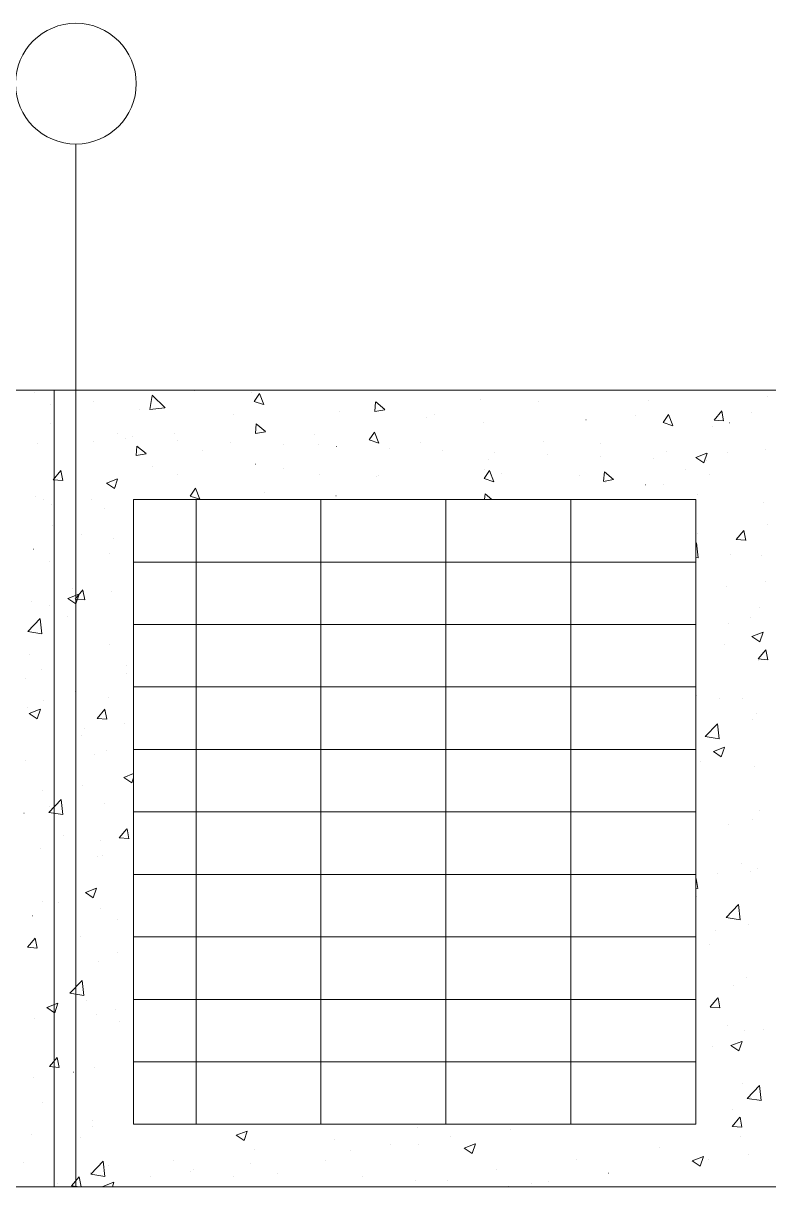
# Model space of a CAD drawing. Header units: centimetres. Extents: x -16179 to 12840, y -10704 to 3856.
# Drawn here: x 7005.9 to 7244.5, y -10021 to -9648.6 of the extents above; entities that cross this region are included whole.
import ezdxf

# ---------------------------------------------------------------- set-up
doc = ezdxf.new("R2010")
doc.units = ezdxf.units.CM
doc.header["$MEASUREMENT"] = 0
doc.layers.add('A-ELEV-MBE1_Num_Penna__14_Num_Penna__11_Num_Penna__9_Num_Penna__9_Num_Penna__9_Num_Penna__9_Num_Penna__9_Num_Penna__9_Num_Penna__10_Num_Penna__11', color=7, linetype='Continuous', lineweight=18, true_color=0xd19cc7)
for name, color, linetype, lineweight in [('A-ELEV-PATT_Num_Penna__8_Num_Penna__8_Num_Penna__8_Num_Penna__8_Num_Penna__8_Num_Penna__8_Num_Penna__8_Num_Penna__8_Num_Penna__8_Num_Penna__8', 8, 'Continuous', 18), ('A-SECT-PATT_Num_Penna__8_Num_Penna__8_Num_Penna__8_Num_Penna__8_Num_Penna__8_Num_Penna__8_Num_Penna__8_Num_Penna__8_Num_Penna__8_Num_Penna__8', 8, 'Continuous', 18), ('AA - linee quote_Num_Penna__3_Num_Penna__3_Num_Penna__3_Num_Penna__3_Num_Penna__3_Num_Penna__3_Num_Penna__3_Num_Penna__3_Num_Penna__3_Num_Penna__3', 3, 'Continuous', 18), ('AA - pareti sezionate_Num_Penna__7_Num_Penna__7_Num_Penna__7_Num_Penna__7_Num_Penna__7_Num_Penna__7_Num_Penna__7_Num_Penna__7_Num_Penna__7_Num_Penna__7', 7, 'Continuous', 18), ('AA pareti non sezionate_Num_Penna__2_Num_Penna__2_Num_Penna__2_Num_Penna__2_Num_Penna__2_Num_Penna__2_Num_Penna__2_Num_Penna__2_Num_Penna__2_Num_Penna__2', 2, 'Continuous', 18)]:
    doc.layers.add(name, color=color, linetype=linetype, lineweight=lineweight)

msp = doc.modelspace()

# ---------------------------------------------------------------- linework, layer by layer
at = {"layer": 'A-ELEV-MBE1_Num_Penna__14_Num_Penna__11_Num_Penna__9_Num_Penna__9_Num_Penna__9_Num_Penna__9_Num_Penna__9_Num_Penna__9_Num_Penna__10_Num_Penna__11', "color": 9, "linetype": 'Continuous', "lineweight": 18, "true_color": 0xd19cc7}
for p, q in [((7041.18, -9801.04), (7061.18, -9801.04)), ((7041.18, -9821.04), (7041.18, -9801.04)), ((7061.18, -9801.04), (7101.18, -9801.04)), ((7061.18, -9821.04), (7061.18, -9801.04)), ((7061.18, -9801.04), (7061.18, -9821.04)), ((7101.18, -9801.04), (7141.18, -9801.04)), ((7101.18, -9821.04), (7101.18, -9801.04)), ((7101.18, -9801.04), (7101.18, -9821.04)), ((7141.18, -9801.04), (7181.18, -9801.04)), ((7141.18, -9821.04), (7141.18, -9801.04)), ((7141.18, -9801.04), (7141.18, -9821.04)), ((7181.18, -9801.04), (7221.18, -9801.04)), ((7181.18, -9821.04), (7181.18, -9801.04)), ((7181.18, -9801.04), (7181.18, -9821.04)), ((7221.18, -9801.04), (7221.18, -9821.04)), ((7061.18, -9821.04), (7041.18, -9821.04)), ((7041.18, -9821.04), (7061.18, -9821.04)), ((7041.18, -9841.04), (7041.18, -9821.04)), ((7101.18, -9821.04), (7061.18, -9821.04)), ((7061.18, -9821.04), (7101.18, -9821.04)), ((7061.18, -9841.04), (7061.18, -9821.04)), ((7061.18, -9821.04), (7061.18, -9841.04)), ((7141.18, -9821.04), (7101.18, -9821.04)), ((7101.18, -9821.04), (7141.18, -9821.04)), ((7101.18, -9841.04), (7101.18, -9821.04)), ((7101.18, -9821.04), (7101.18, -9841.04)), ((7181.18, -9821.04), (7141.18, -9821.04)), ((7141.18, -9821.04), (7181.18, -9821.04)), ((7141.18, -9841.04), (7141.18, -9821.04)), ((7141.18, -9821.04), (7141.18, -9841.04)), ((7221.18, -9821.04), (7181.18, -9821.04)), ((7181.18, -9821.04), (7221.18, -9821.04)), ((7181.18, -9841.04), (7181.18, -9821.04)), ((7181.18, -9821.04), (7181.18, -9841.04)), ((7221.18, -9821.04), (7221.18, -9841.04)), ((7061.18, -9841.04), (7041.18, -9841.04)), ((7041.18, -9841.04), (7061.18, -9841.04)), ((7041.18, -9861.04), (7041.18, -9841.04)), ((7101.18, -9841.04), (7061.18, -9841.04)), ((7061.18, -9841.04), (7101.18, -9841.04)), ((7061.18, -9861.04), (7061.18, -9841.04)), ((7061.18, -9841.04), (7061.18, -9861.04)), ((7141.18, -9841.04), (7101.18, -9841.04)), ((7101.18, -9841.04), (7141.18, -9841.04)), ((7101.18, -9861.04), (7101.18, -9841.04)), ((7101.18, -9841.04), (7101.18, -9861.04)), ((7181.18, -9841.04), (7141.18, -9841.04)), ((7141.18, -9841.04), (7181.18, -9841.04)), ((7141.18, -9861.04), (7141.18, -9841.04)), ((7141.18, -9841.04), (7141.18, -9861.04)), ((7221.18, -9841.04), (7181.18, -9841.04)), ((7181.18, -9841.04), (7221.18, -9841.04)), ((7181.18, -9861.04), (7181.18, -9841.04)), ((7181.18, -9841.04), (7181.18, -9861.04)), ((7221.18, -9841.04), (7221.18, -9861.04)), ((7061.18, -9861.04), (7041.18, -9861.04)), ((7041.18, -9861.04), (7061.18, -9861.04)), ((7041.18, -9881.04), (7041.18, -9861.04)), ((7101.18, -9861.04), (7061.18, -9861.04)), ((7061.18, -9861.04), (7101.18, -9861.04)), ((7061.18, -9881.04), (7061.18, -9861.04)), ((7061.18, -9861.04), (7061.18, -9881.04)), ((7141.18, -9861.04), (7101.18, -9861.04)), ((7101.18, -9861.04), (7141.18, -9861.04)), ((7101.18, -9881.04), (7101.18, -9861.04)), ((7101.18, -9861.04), (7101.18, -9881.04)), ((7181.18, -9861.04), (7141.18, -9861.04)), ((7141.18, -9861.04), (7181.18, -9861.04)), ((7141.18, -9881.04), (7141.18, -9861.04)), ((7141.18, -9861.04), (7141.18, -9881.04)), ((7221.18, -9861.04), (7181.18, -9861.04)), ((7181.18, -9861.04), (7221.18, -9861.04)), ((7181.18, -9881.04), (7181.18, -9861.04)), ((7181.18, -9861.04), (7181.18, -9881.04)), ((7221.18, -9861.04), (7221.18, -9881.04)), ((7061.18, -9881.04), (7041.18, -9881.04)), ((7041.18, -9881.04), (7061.18, -9881.04)), ((7041.18, -9901.04), (7041.18, -9881.04)), ((7101.18, -9881.04), (7061.18, -9881.04)), ((7061.18, -9881.04), (7101.18, -9881.04)), ((7061.18, -9901.04), (7061.18, -9881.04)), ((7061.18, -9881.04), (7061.18, -9901.04)), ((7141.18, -9881.04), (7101.18, -9881.04)), ((7101.18, -9881.04), (7141.18, -9881.04)), ((7101.18, -9901.04), (7101.18, -9881.04)), ((7101.18, -9881.04), (7101.18, -9901.04)), ((7181.18, -9881.04), (7141.18, -9881.04)), ((7141.18, -9881.04), (7181.18, -9881.04)), ((7141.18, -9901.04), (7141.18, -9881.04)), ((7141.18, -9881.04), (7141.18, -9901.04)), ((7221.18, -9881.04), (7181.18, -9881.04)), ((7181.18, -9881.04), (7221.18, -9881.04)), ((7181.18, -9901.04), (7181.18, -9881.04)), ((7181.18, -9881.04), (7181.18, -9901.04)), ((7221.18, -9881.04), (7221.18, -9901.04)), ((7061.18, -9901.04), (7041.18, -9901.04)), ((7041.18, -9901.04), (7061.18, -9901.04)), ((7041.18, -9921.04), (7041.18, -9901.04)), ((7101.18, -9901.04), (7061.18, -9901.04)), ((7061.18, -9901.04), (7101.18, -9901.04)), ((7061.18, -9921.04), (7061.18, -9901.04)), ((7061.18, -9901.04), (7061.18, -9921.04)), ((7141.18, -9901.04), (7101.18, -9901.04)), ((7101.18, -9901.04), (7141.18, -9901.04)), ((7101.18, -9921.04), (7101.18, -9901.04)), ((7101.18, -9901.04), (7101.18, -9921.04)), ((7181.18, -9901.04), (7141.18, -9901.04)), ((7141.18, -9901.04), (7181.18, -9901.04)), ((7141.18, -9921.04), (7141.18, -9901.04)), ((7141.18, -9901.04), (7141.18, -9921.04)), ((7221.18, -9901.04), (7181.18, -9901.04)), ((7181.18, -9901.04), (7221.18, -9901.04)), ((7181.18, -9921.04), (7181.18, -9901.04)), ((7181.18, -9901.04), (7181.18, -9921.04)), ((7221.18, -9901.04), (7221.18, -9921.04)), ((7061.18, -9921.04), (7041.18, -9921.04)), ((7041.18, -9921.04), (7061.18, -9921.04)), ((7041.18, -9941.04), (7041.18, -9921.04)), ((7101.18, -9921.04), (7061.18, -9921.04)), ((7061.18, -9921.04), (7101.18, -9921.04)), ((7061.18, -9941.04), (7061.18, -9921.04)), ((7061.18, -9921.04), (7061.18, -9941.04)), ((7141.18, -9921.04), (7101.18, -9921.04)), ((7101.18, -9921.04), (7141.18, -9921.04)), ((7101.18, -9941.04), (7101.18, -9921.04)), ((7101.18, -9921.04), (7101.18, -9941.04)), ((7181.18, -9921.04), (7141.18, -9921.04)), ((7141.18, -9921.04), (7181.18, -9921.04)), ((7141.18, -9941.04), (7141.18, -9921.04)), ((7141.18, -9921.04), (7141.18, -9941.04)), ((7221.18, -9921.04), (7181.18, -9921.04)), ((7181.18, -9921.04), (7221.18, -9921.04)), ((7181.18, -9941.04), (7181.18, -9921.04)), ((7181.18, -9921.04), (7181.18, -9941.04)), ((7221.18, -9921.04), (7221.18, -9941.04)), ((7061.18, -9941.04), (7041.18, -9941.04)), ((7041.18, -9941.04), (7061.18, -9941.04)), ((7041.18, -9961.04), (7041.18, -9941.04)), ((7101.18, -9941.04), (7061.18, -9941.04)), ((7061.18, -9941.04), (7101.18, -9941.04)), ((7061.18, -9961.04), (7061.18, -9941.04)), ((7061.18, -9941.04), (7061.18, -9961.04)), ((7141.18, -9941.04), (7101.18, -9941.04)), ((7101.18, -9941.04), (7141.18, -9941.04)), ((7101.18, -9961.04), (7101.18, -9941.04)), ((7101.18, -9941.04), (7101.18, -9961.04)), ((7181.18, -9941.04), (7141.18, -9941.04)), ((7141.18, -9941.04), (7181.18, -9941.04)), ((7141.18, -9961.04), (7141.18, -9941.04)), ((7141.18, -9941.04), (7141.18, -9961.04)), ((7221.18, -9941.04), (7181.18, -9941.04)), ((7181.18, -9941.04), (7221.18, -9941.04)), ((7181.18, -9961.04), (7181.18, -9941.04)), ((7181.18, -9941.04), (7181.18, -9961.04)), ((7221.18, -9941.04), (7221.18, -9961.04)), ((7061.18, -9961.04), (7041.18, -9961.04)), ((7041.18, -9961.04), (7061.18, -9961.04)), ((7041.18, -9981.04), (7041.18, -9961.04)), ((7101.18, -9961.04), (7061.18, -9961.04)), ((7061.18, -9961.04), (7101.18, -9961.04)), ((7061.18, -9981.04), (7061.18, -9961.04)), ((7061.18, -9961.04), (7061.18, -9981.04)), ((7141.18, -9961.04), (7101.18, -9961.04)), ((7101.18, -9961.04), (7141.18, -9961.04)), ((7101.18, -9981.04), (7101.18, -9961.04)), ((7101.18, -9961.04), (7101.18, -9981.04)), ((7181.18, -9961.04), (7141.18, -9961.04)), ((7141.18, -9961.04), (7181.18, -9961.04)), ((7141.18, -9981.04), (7141.18, -9961.04)), ((7141.18, -9961.04), (7141.18, -9981.04)), ((7221.18, -9961.04), (7181.18, -9961.04)), ((7181.18, -9961.04), (7221.18, -9961.04)), ((7181.18, -9981.04), (7181.18, -9961.04)), ((7181.18, -9961.04), (7181.18, -9981.04)), ((7221.18, -9961.04), (7221.18, -9981.04)), ((7061.18, -9981.04), (7041.18, -9981.04)), ((7041.18, -9981.04), (7061.18, -9981.04)), ((7041.18, -10001.04), (7041.18, -9981.04)), ((7101.18, -9981.04), (7061.18, -9981.04)), ((7061.18, -9981.04), (7101.18, -9981.04)), ((7061.18, -10001.04), (7061.18, -9981.04)), ((7061.18, -9981.04), (7061.18, -10001.04)), ((7141.18, -9981.04), (7101.18, -9981.04)), ((7101.18, -9981.04), (7141.18, -9981.04)), ((7101.18, -10001.04), (7101.18, -9981.04)), ((7101.18, -9981.04), (7101.18, -10001.04)), ((7181.18, -9981.04), (7141.18, -9981.04)), ((7141.18, -9981.04), (7181.18, -9981.04)), ((7141.18, -10001.04), (7141.18, -9981.04)), ((7141.18, -9981.04), (7141.18, -10001.04)), ((7221.18, -9981.04), (7181.18, -9981.04)), ((7181.18, -9981.04), (7221.18, -9981.04)), ((7181.18, -10001.04), (7181.18, -9981.04)), ((7181.18, -9981.04), (7181.18, -10001.04)), ((7221.18, -9981.04), (7221.18, -10001.04)), ((7221.24, -9992.38), (7221.24, -9992.38)), ((7061.18, -10001.04), (7041.18, -10001.04)), ((7101.18, -10001.04), (7061.18, -10001.04)), ((7141.18, -10001.04), (7101.18, -10001.04)), ((7181.18, -10001.04), (7141.18, -10001.04)), ((7221.18, -10001.04), (7181.18, -10001.04))]:
    msp.add_line(p, q, dxfattribs=at)
at = {"layer": 'A-ELEV-PATT_Num_Penna__8_Num_Penna__8_Num_Penna__8_Num_Penna__8_Num_Penna__8_Num_Penna__8_Num_Penna__8_Num_Penna__8_Num_Penna__8_Num_Penna__8', "color": 8, "linetype": 'Continuous', "lineweight": 18}
for p, q in [((7009.5, -9766.71), (7009.51, -9766.71)), ((7011.06, -9766.16), (7011.06, -9766.16)), ((7047.13, -9767.69), (7046.43, -9772.21)), ((7047.14, -9767.68), (7051.27, -9771.64)), ((7060.6, -9766.23), (7060.61, -9766.23)), ((7078.97, -9766.88), (7078.97, -9766.88)), ((7081.46, -9767.08), (7079.76, -9769.61)), ((7081.48, -9767.07), (7082.84, -9770.63)), ((7244.2, -9768.07), (7244.21, -9768.07)), ((7014.45, -9770.67), (7014.46, -9770.67)), ((7028.39, -9769.76), (7028.4, -9769.76)), ((7043.1, -9772.1), (7043.11, -9772.1)), ((7046.43, -9772.2), (7051.25, -9771.64)), ((7079.76, -9769.61), (7082.83, -9770.64)), ((7118.42, -9772.89), (7121.6, -9772.3)), ((7118.69, -9769.82), (7118.43, -9772.85)), ((7118.7, -9769.81), (7121.62, -9772.26)), ((7152.35, -9769.01), (7152.36, -9769.01)), ((7170.72, -9769.66), (7170.72, -9769.66)), ((7206.17, -9769.23), (7206.17, -9769.23)), ((7073.09, -9773.72), (7073.09, -9773.72)), ((7107.14, -9772.75), (7107.14, -9772.75)), ((7134.85, -9774.88), (7134.86, -9774.88)), ((7137.42, -9773.87), (7137.42, -9773.87)), ((7186.02, -9775.53), (7186.03, -9775.53)), ((7201.74, -9774.02), (7201.75, -9774.02)), ((7212.43, -9773.84), (7210.72, -9776.37)), ((7212.44, -9773.83), (7213.81, -9777.39)), ((7227.02, -9775.61), (7229.47, -9772.7)), ((7227.03, -9775.62), (7230.06, -9775.89)), ((7230.1, -9775.9), (7229.52, -9772.71)), ((7238.93, -9773.06), (7238.94, -9773.06)), ((7014.53, -9776.67), (7014.54, -9776.67)), ((7036.1, -9779.82), (7036.1, -9779.82)), ((7054.21, -9779.87), (7054.22, -9779.87)), ((7080.2, -9779.94), (7083.39, -9779.35)), ((7080.48, -9776.86), (7080.22, -9779.9)), ((7080.49, -9776.86), (7083.41, -9779.31)), ((7080.64, -9779.59), (7080.65, -9779.59)), ((7118.3, -9779.44), (7116.6, -9781.97)), ((7118.31, -9779.43), (7119.68, -9782.99)), ((7153.24, -9776.34), (7153.25, -9776.34)), ((7210.72, -9776.37), (7213.79, -9777.4)), ((7226.6, -9777.66), (7226.61, -9777.66)), ((7231.91, -9776.54), (7231.92, -9776.54)), ((7010.44, -9783.07), (7010.44, -9783.07)), ((7028.22, -9782.53), (7028.23, -9782.53)), ((7038.46, -9781.61), (7038.47, -9781.61)), ((7040.94, -9780.85), (7040.94, -9780.85)), ((7055.37, -9782.23), (7055.38, -9782.23)), ((7072.28, -9782.84), (7072.29, -9782.84)), ((7089.19, -9783.46), (7089.2, -9783.46)), ((7099, -9780.24), (7099.01, -9780.24)), ((7100.32, -9783.46), (7100.32, -9783.46)), ((7116.6, -9781.97), (7119.67, -9783)), ((7133.1, -9782.64), (7133.1, -9782.64)), ((7172.39, -9782.37), (7172.39, -9782.37)), ((7190.75, -9783.02), (7190.76, -9783.02)), ((7041.99, -9786.99), (7045.18, -9786.4)), ((7042.27, -9783.91), (7042.01, -9786.95)), ((7042.28, -9783.91), (7045.2, -9786.36)), ((7063.14, -9785.47), (7063.14, -9785.47)), ((7106.1, -9784.08), (7106.11, -9784.08)), ((7123.02, -9784.7), (7123.02, -9784.7)), ((7139.93, -9785.31), (7139.93, -9785.31)), ((7156.84, -9785.93), (7156.84, -9785.93)), ((7173.75, -9786.55), (7173.75, -9786.55)), ((7190.66, -9787.17), (7190.66, -9787.17)), ((7211.85, -9785.63), (7211.85, -9785.63)), ((7221.2, -9787.59), (7224.76, -9786.22)), ((7223.74, -9789.31), (7224.77, -9786.24)), ((7231.48, -9785.84), (7231.48, -9785.84)), ((7243.58, -9784.98), (7243.59, -9784.98)), ((7047.39, -9790.58), (7047.39, -9790.58)), ((7080.17, -9789.76), (7080.18, -9789.76)), ((7154.89, -9788.25), (7154.89, -9788.25)), ((7207.57, -9787.79), (7207.58, -9787.79)), ((7221.21, -9787.6), (7223.74, -9789.31)), ((7224.48, -9788.4), (7224.49, -9788.4)), ((7015.45, -9794.7), (7017.89, -9791.78)), ((7015.45, -9794.7), (7018.49, -9794.97)), ((7018.53, -9794.98), (7017.94, -9791.8)), ((7032.5, -9795.84), (7036.06, -9794.47)), ((7035.05, -9797.56), (7036.08, -9794.49)), ((7055.31, -9793.12), (7055.32, -9793.12)), ((7089.33, -9791.18), (7089.33, -9791.18)), ((7100.68, -9792.96), (7100.68, -9792.96)), ((7119.04, -9793.6), (7119.04, -9793.6)), ((7119.64, -9793.27), (7119.64, -9793.27)), ((7155.14, -9791.8), (7153.43, -9794.33)), ((7153.43, -9794.33), (7156.5, -9795.36)), ((7153.65, -9791.33), (7153.66, -9791.33)), ((7155.15, -9791.79), (7156.52, -9795.35)), ((7158.92, -9792.75), (7158.92, -9792.75)), ((7183.97, -9793.42), (7183.97, -9793.42)), ((7191.65, -9795.23), (7194.83, -9794.64)), ((7191.93, -9792.15), (7191.66, -9795.19)), ((7191.94, -9792.15), (7194.85, -9794.6)), ((7217.98, -9791.48), (7217.99, -9791.48)), ((7225.57, -9793.1), (7225.57, -9793.1)), ((7032.52, -9795.85), (7035.04, -9797.56)), ((7035.48, -9796.73), (7035.48, -9796.73)), ((7061.01, -9797.4), (7059.3, -9799.93)), ((7061.02, -9797.39), (7062.39, -9800.95)), ((7192.43, -9795.74), (7192.43, -9795.74)), ((7205.02, -9796.34), (7205.03, -9796.34)), ((7210.79, -9796.38), (7210.79, -9796.38)), ((7009.82, -9799.98), (7009.82, -9799.98)), ((7012.36, -9800.98), (7012.36, -9800.98)), ((7027.57, -9800.89), (7027.58, -9800.89)), ((7059.31, -9799.94), (7062.37, -9800.97)), ((7083.17, -9798.83), (7083.18, -9798.83)), ((7105.99, -9799.87), (7106, -9799.87)), ((7153.72, -9799.2), (7153.56, -9801.04)), ((7153.72, -9799.2), (7155.92, -9801.04)), ((7221.69, -9799.4), (7221.69, -9799.4)), ((7242.96, -9801.89), (7242.97, -9801.89)), ((7014.86, -9802.56), (7014.86, -9802.56)), ((7031.76, -9803.77), (7031.76, -9803.77)), ((7015.35, -9809.45), (7015.36, -9809.45)), ((7244.29, -9808.91), (7244.29, -9808.91)), ((7024.53, -9812.13), (7024.53, -9812.13)), ((7221.59, -9811.79), (7221.59, -9811.79)), ((7234.07, -9813.83), (7236.52, -9810.91)), ((7237.15, -9814.11), (7236.56, -9810.92)), ((7009.2, -9816.89), (7009.21, -9816.89)), ((7034.86, -9813.64), (7034.87, -9813.64)), ((7221.18, -9815.12), (7221.38, -9814.91)), ((7221.95, -9819.75), (7221.38, -9814.93)), ((7234.08, -9813.83), (7237.11, -9814.1)), ((7033.45, -9818.39), (7033.45, -9818.39)), ((7221.18, -9819.63), (7221.95, -9819.75)), ((7232.3, -9818.62), (7232.3, -9818.62)), ((7242.35, -9818.8), (7242.35, -9818.8)), ((7014.21, -9820.92), (7014.22, -9820.92)), ((7243.64, -9827.27), (7243.65, -9827.27)), ((7020.14, -9832.67), (7023.7, -9831.31)), ((7021.65, -9829.6), (7021.66, -9829.6)), ((7022.49, -9832.91), (7024.94, -9829.99)), ((7022.69, -9834.39), (7023.72, -9831.32)), ((7025.58, -9833.19), (7024.99, -9830.01)), ((7034.24, -9830.55), (7034.25, -9830.55)), ((7230.92, -9828.95), (7230.93, -9828.95)), ((7008.58, -9833.8), (7008.59, -9833.8)), ((7014.3, -9835), (7014.31, -9835)), ((7020.16, -9832.69), (7022.68, -9834.39)), ((7022.5, -9832.92), (7025.54, -9833.18)), ((7241.73, -9835.71), (7241.73, -9835.71)), ((7007.3, -9843.3), (7011.25, -9839.17)), ((7011.82, -9844.01), (7011.26, -9839.19)), ((7020.09, -9838.43), (7020.09, -9838.43)), ((7238.6, -9838.76), (7238.6, -9838.76)), ((7231.76, -9840.86), (7231.77, -9840.86)), ((7007.31, -9843.31), (7011.82, -9844.01)), ((7239.16, -9844.88), (7242.72, -9843.51)), ((7239.17, -9844.89), (7241.7, -9846.6)), ((7241.71, -9846.6), (7242.74, -9843.53)), ((7033.63, -9847.46), (7033.63, -9847.46)), ((7230.28, -9847.31), (7230.28, -9847.31)), ((7241.12, -9852.04), (7243.57, -9849.12)), ((7244.2, -9852.32), (7243.61, -9849.13)), ((7007.97, -9850.71), (7007.97, -9850.71)), ((7038.8, -9854.24), (7038.81, -9854.24)), ((7241.11, -9852.62), (7241.12, -9852.62)), ((7241.12, -9852.04), (7244.16, -9852.31)), ((7011.76, -9855.55), (7011.76, -9855.55)), ((7038.88, -9856.7), (7038.88, -9856.7)), ((7006.72, -9858.46), (7006.73, -9858.46)), ((7012.21, -9865.31), (7012.21, -9865.31)), ((7022.47, -9862.38), (7022.48, -9862.38)), ((7033.01, -9864.37), (7033.01, -9864.37)), ((7221.54, -9863.73), (7221.54, -9863.73)), ((7228.7, -9864.72), (7228.71, -9864.72)), ((7236.15, -9864.81), (7236.16, -9864.81)), ((7007.35, -9867.63), (7007.35, -9867.63)), ((7007.78, -9869.51), (7011.34, -9868.15)), ((7010.33, -9871.23), (7011.36, -9868.16)), ((7029.54, -9871.12), (7031.99, -9868.2)), ((7032.63, -9871.4), (7032.04, -9868.22)), ((7007.8, -9869.53), (7010.32, -9871.23)), ((7029.55, -9871.13), (7032.59, -9871.39)), ((7038.16, -9872.6), (7038.16, -9872.6)), ((7224.16, -9876.93), (7228.12, -9872.81)), ((7228.68, -9877.64), (7228.12, -9872.82)), ((7239.42, -9871.54), (7239.42, -9871.54)), ((7240.49, -9869.53), (7240.5, -9869.53)), ((7024.38, -9876.46), (7024.38, -9876.46)), ((7025.44, -9874.28), (7025.45, -9874.28)), ((7224.17, -9876.95), (7228.69, -9877.65)), ((7226.8, -9881.72), (7230.36, -9880.35)), ((7229.35, -9883.44), (7230.38, -9880.37)), ((7028.77, -9882.52), (7028.78, -9882.52)), ((7032.39, -9881.28), (7032.4, -9881.28)), ((7226.81, -9881.73), (7229.34, -9883.44)), ((7006.73, -9884.54), (7006.74, -9884.54)), ((7222.79, -9884.85), (7222.79, -9884.85)), ((7239.88, -9886.45), (7239.88, -9886.45)), ((7038.11, -9889.97), (7041.18, -9888.79)), ((7038.12, -9889.98), (7040.64, -9891.68)), ((7040.65, -9891.68), (7041.18, -9890.1)), ((7012.08, -9894.31), (7012.08, -9894.31)), ((7024.79, -9892.64), (7024.8, -9892.64)), ((7014.03, -9901.19), (7017.99, -9897.07)), ((7018.55, -9901.9), (7017.99, -9897.08)), ((7031.77, -9898.2), (7031.78, -9898.2)), ((7006.11, -9901.45), (7006.12, -9901.45)), ((7014.04, -9901.21), (7018.56, -9901.91)), ((7014.16, -9899.33), (7014.16, -9899.33)), ((7241.51, -9900.66), (7241.51, -9900.66)), ((7036.59, -9909.33), (7039.04, -9906.41)), ((7039.68, -9909.61), (7039.09, -9906.43)), ((7231.61, -9905.19), (7231.62, -9905.19)), ((7239.26, -9903.36), (7239.26, -9903.36)), ((7018.88, -9908.48), (7018.88, -9908.48)), ((7030.67, -9910.14), (7030.67, -9910.14)), ((7036.6, -9909.34), (7039.64, -9909.6)), ((7011.43, -9912.67), (7011.44, -9912.67)), ((7029.59, -9915.3), (7029.59, -9915.3)), ((7031.16, -9915.11), (7031.16, -9915.11)), ((7235.82, -9917.65), (7235.83, -9917.65)), ((7228.14, -9920.7), (7228.15, -9920.7)), ((7238.64, -9920.27), (7238.65, -9920.27)), ((7240.86, -9919.02), (7240.87, -9919.02)), ((7221.18, -9922.41), (7221.23, -9922.35)), ((7221.86, -9925.55), (7221.27, -9922.37)), ((7025.75, -9926.8), (7029.3, -9925.44)), ((7025.76, -9926.82), (7028.28, -9928.52)), ((7028.29, -9928.52), (7029.32, -9925.45)), ((7221.18, -9925.49), (7221.82, -9925.54)), ((7221.39, -9928.06), (7221.39, -9928.06)), ((7012.06, -9929.64), (7012.06, -9929.64)), ((7017.31, -9930.18), (7017.31, -9930.18)), ((7030.54, -9932.02), (7030.54, -9932.02)), ((7230.9, -9934.83), (7234.85, -9930.7)), ((7235.42, -9935.54), (7234.85, -9930.71)), ((7008.77, -9934.3), (7008.78, -9934.3)), ((7035.89, -9935.45), (7035.9, -9935.45)), ((7230.9, -9934.84), (7235.42, -9935.54)), ((7227.5, -9939.06), (7227.5, -9939.06)), ((7238.02, -9937.18), (7238.03, -9937.18)), ((7007.2, -9944.36), (7009.65, -9941.44)), ((7010.29, -9944.64), (7009.7, -9941.45)), ((7024.23, -9940.79), (7024.24, -9940.79)), ((7225.72, -9943.47), (7225.72, -9943.47)), ((7007.21, -9944.36), (7010.25, -9944.63)), ((7036.02, -9945.99), (7036.03, -9945.99)), ((7029.92, -9948.93), (7029.92, -9948.93)), ((7237.41, -9954.09), (7237.41, -9954.09)), ((7020.77, -9959.09), (7024.72, -9954.96)), ((7025.29, -9959.8), (7024.73, -9954.97)), ((7233.37, -9956.56), (7233.38, -9956.56)), ((7013.39, -9963.64), (7016.94, -9962.28)), ((7015.93, -9965.36), (7016.96, -9962.29)), ((7020.78, -9959.1), (7025.29, -9959.8)), ((7026, -9961.41), (7026, -9961.41)), ((7225.83, -9963.48), (7228.27, -9960.56)), ((7228.91, -9963.77), (7228.32, -9960.58)), ((7013.4, -9963.65), (7015.92, -9965.36)), ((7014.01, -9963.65), (7014.01, -9963.65)), ((7022.66, -9966.03), (7022.67, -9966.03)), ((7029.3, -9965.84), (7029.31, -9965.84)), ((7035.38, -9964.35), (7035.38, -9964.35)), ((7225.83, -9963.49), (7228.87, -9963.75)), ((7009.59, -9967.09), (7009.6, -9967.09)), ((7036.71, -9968.23), (7036.71, -9968.23)), ((7231.46, -9969.52), (7231.47, -9969.52)), ((7236.79, -9971), (7236.79, -9971)), ((7242.94, -9970.57), (7242.95, -9970.57)), ((7226.54, -9976.25), (7226.54, -9976.25)), ((7232.4, -9975.85), (7235.96, -9974.48)), ((7232.42, -9975.86), (7234.94, -9977.56)), ((7234.95, -9977.56), (7235.98, -9974.49)), ((7014.25, -9982.57), (7016.7, -9979.65)), ((7017.34, -9982.85), (7016.75, -9979.66)), ((7014.26, -9982.57), (7017.3, -9982.84)), ((7022.01, -9984.39), (7022.02, -9984.39)), ((7028.68, -9982.75), (7028.69, -9982.75)), ((7009.3, -9986.06), (7009.3, -9986.06)), ((7015.89, -9987.23), (7015.9, -9987.23)), ((7236.17, -9987.91), (7236.17, -9987.91)), ((7237.63, -9992.72), (7241.59, -9988.6)), ((7242.15, -9993.43), (7241.59, -9988.61)), ((7011.91, -9993.96), (7011.91, -9993.96)), ((7237.64, -9992.73), (7242.16, -9993.44)), ((7238.73, -9992.41), (7238.73, -9992.41)), ((7232.84, -9996.4), (7232.84, -9996.4)), ((7232.87, -10001.69), (7235.32, -9998.78)), ((7235.96, -10001.98), (7235.37, -9998.79)), ((7027.89, -10001.89), (7027.89, -10001.89)), ((7028.07, -9999.66), (7028.07, -9999.66)), ((7074.03, -10004.55), (7077.59, -10003.18)), ((7076.57, -10006.26), (7077.6, -10003.19)), ((7131.96, -10002.13), (7131.97, -10002.13)), ((7161.98, -10002.55), (7161.99, -10002.55)), ((7232.88, -10001.7), (7235.92, -10001.97)), ((7008.65, -10004.42), (7008.66, -10004.42)), ((7024.08, -10005.12), (7024.09, -10005.12)), ((7074.04, -10004.56), (7076.57, -10006.26)), ((7105.58, -10005.93), (7105.58, -10005.93)), ((7142.61, -10005.07), (7142.61, -10005.07)), ((7235.55, -10004.82), (7235.56, -10004.82)), ((7079.92, -10009.19), (7079.92, -10009.19)), ((7110.65, -10009.27), (7110.65, -10009.27)), ((7123.37, -10007.6), (7123.37, -10007.6)), ((7132.36, -10007.64), (7132.36, -10007.64)), ((7147.04, -10008.62), (7150.59, -10007.25)), ((7147.05, -10008.63), (7149.58, -10010.33)), ((7149.58, -10010.33), (7150.61, -10007.26)), ((7209.47, -10008.4), (7209.47, -10008.4)), ((7238.08, -10010.77), (7238.09, -10010.77)), ((7006, -10013.19), (7006, -10013.19)), ((7027.5, -10016.98), (7031.46, -10012.86)), ((7032.02, -10017.69), (7031.46, -10012.87)), ((7033.12, -10014.33), (7033.12, -10014.33)), ((7053.83, -10012.76), (7053.84, -10012.76)), ((7078.57, -10013.5), (7078.57, -10013.5)), ((7102.73, -10012.72), (7102.74, -10012.72)), ((7183.08, -10012.21), (7183.09, -10012.21)), ((7220.04, -10012.68), (7223.6, -10011.32)), ((7220.06, -10012.7), (7222.58, -10014.4)), ((7222.59, -10014.4), (7223.62, -10011.33)), ((7225.36, -10012.45), (7225.37, -10012.45)), ((7021.3, -10020.78), (7023.75, -10017.86)), ((7024.38, -10021.02), (7023.8, -10017.88)), ((7027.45, -10016.57), (7027.45, -10016.57)), ((7027.51, -10016.99), (7032.03, -10017.69)), ((7046.61, -10017.7), (7046.61, -10017.7)), ((7059.33, -10016.03), (7059.33, -10016.03)), ((7060.24, -10015.48), (7060.24, -10015.48)), ((7073.11, -10017.81), (7073.11, -10017.81)), ((7087.35, -10016.63), (7087.36, -10016.63)), ((7114.47, -10017.77), (7114.48, -10017.77)), ((7157.43, -10015.46), (7157.43, -10015.46)), ((7193.28, -10016.67), (7193.29, -10016.67)), ((7016.71, -10020.01), (7016.71, -10020.01)), ((7021.31, -10020.78), (7023.96, -10021.02)), ((7031.35, -10020.93), (7034.9, -10019.57)), ((7031.36, -10020.94), (7031.47, -10021.02)), ((7034.44, -10021.02), (7034.92, -10019.58)), ((7131.34, -10019.04), (7131.35, -10019.04)), ((7141.59, -10018.92), (7141.59, -10018.92)), ((7161.32, -10020.88), (7161.33, -10020.88)), ((7168.71, -10020.06), (7168.71, -10020.06)), ((7174.04, -10019.2), (7174.05, -10019.2))]:
    msp.add_line(p, q, dxfattribs=at)
at = {"layer": 'A-SECT-PATT_Num_Penna__8_Num_Penna__8_Num_Penna__8_Num_Penna__8_Num_Penna__8_Num_Penna__8_Num_Penna__8_Num_Penna__8_Num_Penna__8_Num_Penna__8', "color": 8, "linetype": 'Continuous', "lineweight": 18}
for p, q in [((7015.72, -9766.08), (7015.72, -9766.08)), ((7016.18, -10021.02), (7016.19, -10021.02))]:
    msp.add_line(p, q, dxfattribs=at)
at = {"layer": 'AA - linee quote_Num_Penna__3_Num_Penna__3_Num_Penna__3_Num_Penna__3_Num_Penna__3_Num_Penna__3_Num_Penna__3_Num_Penna__3_Num_Penna__3_Num_Penna__3', "color": 3, "linetype": 'Continuous', "lineweight": 18}
msp.add_line((7022.71, -10021.02), (7022.71, -9687.25), dxfattribs=at)
msp.add_circle((7022.71, -9667.92), 19.33, dxfattribs=at)
at = {"layer": 'AA - pareti sezionate_Num_Penna__7_Num_Penna__7_Num_Penna__7_Num_Penna__7_Num_Penna__7_Num_Penna__7_Num_Penna__7_Num_Penna__7_Num_Penna__7_Num_Penna__7', "color": 7, "linetype": 'Continuous', "lineweight": 18}
for p, q in [((7936.95, -10021.02), (6668.36, -10021.02)), ((6713.72, -10021.02), (7016.18, -10021.02))]:
    msp.add_line(p, q, dxfattribs=at)
at = {"layer": 'AA pareti non sezionate_Num_Penna__2_Num_Penna__2_Num_Penna__2_Num_Penna__2_Num_Penna__2_Num_Penna__2_Num_Penna__2_Num_Penna__2_Num_Penna__2_Num_Penna__2', "color": 2, "linetype": 'Continuous', "lineweight": 18}
for p, q in [((6713.72, -9766.08), (7929.45, -9766.08)), ((7015.72, -9766.08), (7015.72, -10021.02)), ((7620.72, -10021.02), (7015.72, -10021.02))]:
    msp.add_line(p, q, dxfattribs=at)

doc.saveas('drawing.dxf')
